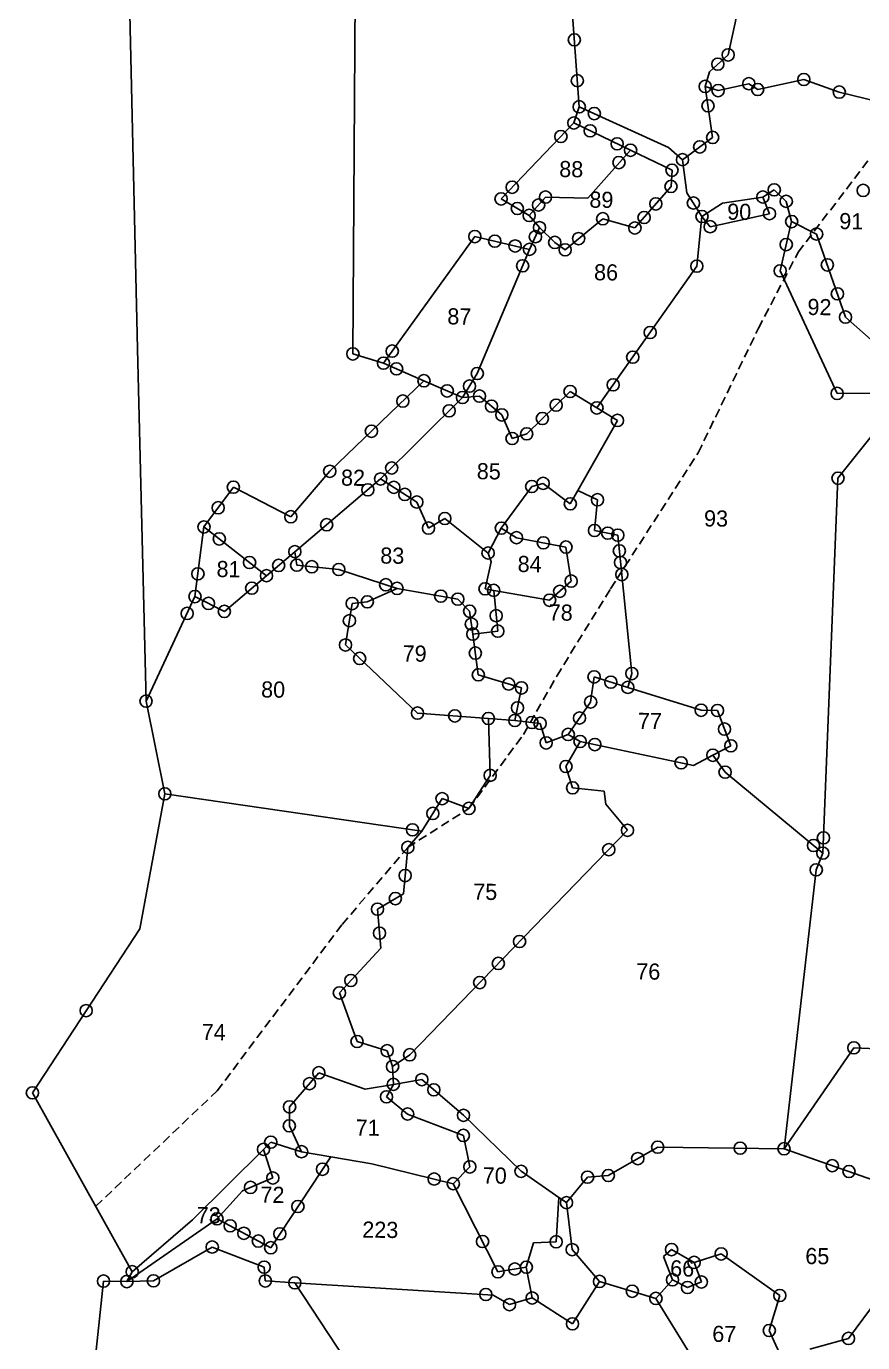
# Model space of a CAD drawing. Header units: metres. Extents: x 288131 to 289837, y 2081162 to 2084367.
# Drawn here: x 288181 to 288654, y 2081774 to 2082518 of the extents above; entities that cross this region are included whole.
import ezdxf
from ezdxf.enums import TextEntityAlignment as Align

# ---------------------------------------------------------------- set-up
doc = ezdxf.new("R2010")
doc.units = ezdxf.units.M
doc.header["$LTSCALE"] = 10
doc.header["$MEASUREMENT"] = 0
doc.linetypes.add('DASHED', pattern=[0.75, 0.5, -0.25])
for name, color, linetype in [('LINE_FOOTPATH', 1, 'DASHED'), ('POLY_PARCEL', 6, 'Continuous'), ('TEXT_PARCEL', 7, 'Continuous'), ('V_BOUND_LINE', 7, 'Continuous')]:
    doc.layers.add(name, color=color, linetype=linetype)
doc.styles.add('TEXT_MAP', font='')
doc.styles.get('TEXT_MAP').set_extended_font_data('Kruti Dev 050')

msp = doc.modelspace()

# ---------------------------------------------------------------- linework, layer by layer
for centre in [(288491.17, 2082510.82), (288578.18, 2082502.31), (288572.32, 2082497.09), (288492.86, 2082487.75), (288565.16, 2082484.52), (288589.87, 2082486.05), (288594.86, 2082482.79), (288620.99, 2082488.42), (288572.45, 2082482.14), (288641.03, 2082481.32), (288493.94, 2082473.02), (288502.46, 2082469.14), (288566.77, 2082473.56), (288490.94, 2082463.83), (288483.58, 2082456.17), (288500.12, 2082459.41), (288569.39, 2082455.68), (288515.36, 2082452.07), (288522.97, 2082448.41), (288562.1, 2082450.3), (288516.4, 2082441.43), (288552.32, 2082443.09), (288546.41, 2082437.12), (288456.05, 2082427.49), (288545.84, 2082427.99), (288604.24, 2082426.01), (288654.54, 2082425.73), (288449.73, 2082420.91), (288458.93, 2082415.51), (288470.96, 2082417.46), (288474.84, 2082421.93), (288537.24, 2082418.07), (288558.51, 2082418.57), (288597.79, 2082421.98), (288611.02, 2082419.53), (288465.63, 2082411.58), (288507.21, 2082409.71), (288530.59, 2082410.4), (288563.36, 2082410.96), (288601.52, 2082412.56), (288614.08, 2082408.07), (288471.49, 2082404.66), (288525.44, 2082404.47), (288568.05, 2082405.19), (288628.17, 2082401.05), (288434.85, 2082399.61), (288446.13, 2082396.98), (288457.64, 2082394.3), (288469.14, 2082399.54), (288480.08, 2082396.33), (288493.59, 2082398.45), (288611.04, 2082395.07), (288465.85, 2082392.39), (288485.97, 2082392.15), (288461.92, 2082383.06), (288560.47, 2082382.89), (288607.56, 2082380.25), (288634.27, 2082383.58), (288639.96, 2082367.24), (288644.54, 2082354.1), (288534.02, 2082345.39), (288388.18, 2082334.88), (288365.92, 2082333.27), (288383.23, 2082328.03), (288524.18, 2082331.44), (288390.63, 2082324.82), (288436.28, 2082322.23), (288406.11, 2082318.09), (288419.28, 2082312.36), (288431.88, 2082315.09), (288488.74, 2082312.01), (288513.16, 2082315.81), (288394.17, 2082306.62), (288427.89, 2082308.62), (288437.5, 2082309.42), (288480.86, 2082304.32), (288639.79, 2082310.94), (288420.33, 2082301.11), (288444.3, 2082303.7), (288450.17, 2082298.76), (288473.08, 2082296.72), (288503.94, 2082302.74), (288376.39, 2082289.54), (288515.52, 2082295.69), (288455.96, 2082285.44), (288464.22, 2082288.08), (288352.81, 2082266.91), (288387.85, 2082268.78), (288381.61, 2082262.57), (288473.49, 2082260.09), (288640.28, 2082262.97), (288298.31, 2082257.97), (288374.4, 2082256.46), (288389.03, 2082257.83), (288395.26, 2082253.85), (288467.06, 2082258.34), (288289.71, 2082246.31), (288402.03, 2082249.53), (288488.89, 2082248.48), (288504.24, 2082250.83), (288330.82, 2082241.23), (288417.92, 2082240.2), (288281.69, 2082235.43), (288351.07, 2082236.7), (288408.71, 2082234.82), (288449.86, 2082234.78), (288458.41, 2082229.38), (288502.61, 2082233.44), (288510.05, 2082231.94), (288515.73, 2082230.79), (288290.36, 2082228.68), (288473.64, 2082226.49), (288486.44, 2082224.07), (288516.63, 2082221.9), (288307.48, 2082215.35), (288333.08, 2082221.46), (288442.38, 2082220.71), (288517.3, 2082215.32), (288278.27, 2082208.97), (288317.06, 2082207.89), (288323.92, 2082213.7), (288334.16, 2082213.81), (288342.64, 2082212.95), (288357.95, 2082211.4), (288517.99, 2082208.51), (288308.69, 2082200.8), (288384.49, 2082202.77), (288390.88, 2082200.7), (288440.65, 2082200.46), (288445.54, 2082199.59), (288489.4, 2082204.84), (288276.59, 2082196.05), (288284.2, 2082192.22), (288365.54, 2082192.12), (288374.08, 2082193.08), (288415.61, 2082196.31), (288425.29, 2082194.6), (288477.19, 2082193.98), (288482.89, 2082199.05), (288272.15, 2082186.57), (288293.2, 2082187.68), (288431.96, 2082187.77), (288446.96, 2082185.27), (288363.95, 2082182.45), (288432.95, 2082180.56), (288433.72, 2082174.87), (288447.83, 2082176.56), (288361.7, 2082168.72), (288435.18, 2082164.15), (288369.75, 2082161.11), (288436.86, 2082151.83), (288502.33, 2082150.66), (288511.83, 2082147.72), (288523.68, 2082152.53), (288454.03, 2082146.63), (288461.31, 2082144.43), (288521.45, 2082144.74), (288248.92, 2082136.99), (288458.99, 2082133.13), (288500.38, 2082136.47), (288402.48, 2082130.21), (288423.52, 2082128.6), (288442.54, 2082127.14), (288457.53, 2082126), (288494.12, 2082127.42), (288562.89, 2082131.81), (288572.13, 2082131.7), (288467.2, 2082124.9), (288471.79, 2082124.38), (288487.72, 2082118.15), (288576.13, 2082121.15), (288475.21, 2082113.32), (288494.42, 2082114.16), (288502.79, 2082112.39), (288579.71, 2082111.71), (288569.56, 2082106.36), (288486.43, 2082100.04), (288551.53, 2082102.09), (288576.42, 2082096.79), (288443.52, 2082094.99), (288490.2, 2082087.92), (288259.54, 2082084.55), (288416.34, 2082081.82), (288411.14, 2082073.48), (288431.56, 2082076.3), (288399.66, 2082064.2), (288521.23, 2082063.92), (288632.04, 2082059.67), (288396.96, 2082054.3), (288510.61, 2082052.99), (288626.45, 2082055.34), (288631.69, 2082051), (288395.46, 2082038.31), (288628, 2082041.57), (288389.94, 2082025.33), (288379.83, 2082019.33), (288380.98, 2082005.75), (288460.2, 2082001.06), (288448.17, 2081988.67), (288364.78, 2081979), (288437.64, 2081977.83), (288358.28, 2081971.98), (288215.09, 2081961.97), (288368.26, 2081944.51), (288385.27, 2081939.33), (288649.27, 2081940.91), (288398.04, 2081937.04), (288346.68, 2081926.87), (288388.36, 2081930.41), (288341.38, 2081920.68), (288388.79, 2081920.3), (288404.94, 2081922.97), (288411.68, 2081917.2), (288184.65, 2081915.51), (288384.91, 2081913.26), (288330.1, 2081907.53), (288396.88, 2081903.53), (288428.51, 2081902.79), (288329.97, 2081896.87), (288319.45, 2081887.62), (288428.38, 2081891.42), (288315.34, 2081883.55), (288336.9, 2081882.22), (288538.31, 2081884.77), (288585.02, 2081884.21), (288609.76, 2081883.91), (288348.75, 2081872.3), (288432.07, 2081873.61), (288527.03, 2081878.3), (288637.08, 2081874.32), (288320.63, 2081867.36), (288411.86, 2081866.77), (288461.01, 2081871.13), (288498.65, 2081867.84), (288510.39, 2081868.76), (288646.51, 2081871.01), (288308.06, 2081862.04), (288422.72, 2081864.13), (288334.82, 2081851.22), (288486.74, 2081853.41), (288289.06, 2081844.28), (288296.49, 2081840.29), (288304.28, 2081836.09), (288324.62, 2081835.77), (288286.38, 2081828.33), (288312.44, 2081831.7), (288319.44, 2081827.93), (288439.28, 2081831.46), (288480.88, 2081831.32), (288490, 2081826.85), (288546.17, 2081826.88), (288574.22, 2081824.41), (288241.13, 2081814.34), (288315.75, 2081816.96), (288447.97, 2081814.31), (288457.48, 2081815.88), (288464, 2081816.96), (288558.88, 2081819.62), (288224.87, 2081809.07), (288238.1, 2081808.78), (288253.09, 2081809.19), (288316.37, 2081809.14), (288333.11, 2081808.11), (288505.43, 2081808.9), (288546.68, 2081809.82), (288555.16, 2081805.46), (288563.01, 2081808.56), (288441.14, 2081801.45), (288467.34, 2081799.51), (288523.94, 2081803.31), (288537.31, 2081799.28), (288607.36, 2081800.92), (288454.5, 2081795.76), (288490.1, 2081784.93), (288601.43, 2081781.1), (288646.17, 2081776.65)]:
    msp.add_circle(centre, 3.45)
at = {"layer": 'LINE_FOOTPATH'}
for p, q in [((288617.76, 2082390.73), (288657.79, 2082443.19)), ((288595.3, 2082347.81), (288617.76, 2082390.73)), ((288561.19, 2082277.35), (288595.3, 2082347.81)), ((288511.68, 2082200.5), (288561.19, 2082277.35)), ((288481.2, 2082151.14), (288511.68, 2082200.5)), ((288462.42, 2082118.11), (288481.2, 2082151.14)), ((288431.56, 2082076.3), (288462.42, 2082118.11)), ((288396.96, 2082054.3), (288431.56, 2082076.3)), ((288359.82, 2082010.66), (288396.96, 2082054.3)), ((288289.09, 2081916.57), (288359.82, 2082010.66)), ((288220.47, 2081851.34), (288289.09, 2081916.57))]:
    msp.add_line(p, q, dxfattribs=at)
at = {"layer": 'POLY_PARCEL'}
for p, q in [((288578.18, 2082502.31), (288623.68, 2082711.98)), ((288368.17, 2082672.7), (288365.92, 2082333.27)), ((288493.94, 2082473.02), (288485.69, 2082585.53)), ((288567.55, 2082492.84), (288578.18, 2082502.31)), ((288565.16, 2082484.52), (288567.55, 2082492.84)), ((288589.87, 2082486.05), (288572.45, 2082482.14)), ((288594.86, 2082482.79), (288589.87, 2082486.05)), ((288620.99, 2082488.42), (288594.86, 2082482.79)), ((288641.03, 2082481.32), (288620.99, 2082488.42)), ((288572.45, 2082482.14), (288565.16, 2082484.52)), ((288565.16, 2082484.52), (288569.39, 2082455.68)), ((288686.73, 2082470.1), (288641.03, 2082481.32)), ((288490.94, 2082463.83), (288493.94, 2082473.02)), ((288544.42, 2082450.02), (288493.94, 2082473.02)), ((288449.73, 2082420.91), (288490.94, 2082463.83)), ((288490.94, 2082463.83), (288522.97, 2082448.41)), ((288552.32, 2082443.09), (288544.42, 2082450.02)), ((288569.39, 2082455.68), (288552.32, 2082443.09)), ((288498.87, 2082421.39), (288522.97, 2082448.41)), ((288522.97, 2082448.41), (288546.41, 2082437.12)), ((288552.32, 2082443.09), (288554.84, 2082424.32)), ((288546.41, 2082437.12), (288545.84, 2082427.99)), ((288545.84, 2082427.99), (288525.44, 2082404.47)), ((288465.63, 2082411.58), (288449.73, 2082420.91)), ((288465.63, 2082411.58), (288474.84, 2082421.93)), ((288474.84, 2082421.93), (288498.87, 2082421.39)), ((288554.84, 2082424.32), (288563.36, 2082410.96)), ((288574.89, 2082418.59), (288597.79, 2082421.98)), ((288597.79, 2082421.98), (288604.24, 2082426.01)), ((288601.52, 2082412.56), (288597.79, 2082421.98)), ((288604.24, 2082426.01), (288611.02, 2082419.53)), ((288611.02, 2082419.53), (288614.08, 2082408.07)), ((288471.49, 2082404.66), (288465.63, 2082411.58)), ((288563.36, 2082410.96), (288574.89, 2082418.59)), ((288568.05, 2082405.19), (288601.52, 2082412.56)), ((288465.85, 2082392.39), (288471.49, 2082404.66)), ((288480.08, 2082396.33), (288471.49, 2082404.66)), ((288507.21, 2082409.71), (288485.97, 2082392.15)), ((288525.44, 2082404.47), (288507.21, 2082409.71)), ((288560.47, 2082382.89), (288563.36, 2082410.96)), ((288563.36, 2082410.96), (288568.05, 2082405.19)), ((288614.08, 2082408.07), (288607.56, 2082380.25)), ((288614.08, 2082408.07), (288628.17, 2082401.05)), ((288383.23, 2082328.03), (288434.85, 2082399.61)), ((288434.85, 2082399.61), (288465.85, 2082392.39)), ((288628.17, 2082401.05), (288644.54, 2082354.1)), ((288436.28, 2082322.23), (288465.85, 2082392.39)), ((288485.97, 2082392.15), (288480.08, 2082396.33)), ((288503.94, 2082302.74), (288560.47, 2082382.89)), ((288607.56, 2082380.25), (288639.79, 2082310.94)), ((288644.54, 2082354.1), (288662.18, 2082338.35)), ((288365.92, 2082333.27), (288383.23, 2082328.03)), ((288383.23, 2082328.03), (288406.11, 2082318.09)), ((288427.89, 2082308.62), (288436.28, 2082322.23)), ((288352.81, 2082266.91), (288406.11, 2082318.09)), ((288406.11, 2082318.09), (288427.89, 2082308.62)), ((288381.61, 2082262.57), (288427.89, 2082308.62)), ((288427.89, 2082308.62), (288437.5, 2082309.42)), ((288437.5, 2082309.42), (288450.17, 2082298.76)), ((288464.22, 2082288.08), (288488.74, 2082312.01)), ((288488.74, 2082312.01), (288503.94, 2082302.74)), ((288639.79, 2082310.94), (288678.52, 2082311.06)), ((288678.52, 2082311.06), (288640.28, 2082262.97)), ((288503.94, 2082302.74), (288515.52, 2082295.69)), ((288450.17, 2082298.76), (288455.96, 2082285.44)), ((288515.52, 2082295.69), (288493.14, 2082256.01)), ((288455.96, 2082285.44), (288464.22, 2082288.08)), ((288330.82, 2082241.23), (288352.81, 2082266.91)), ((288381.61, 2082262.57), (288333.08, 2082221.46)), ((288402.03, 2082249.53), (288381.61, 2082262.57)), ((288640.28, 2082262.97), (288631.69, 2082051)), ((288281.69, 2082235.43), (288298.31, 2082257.97)), ((288298.31, 2082257.97), (288330.82, 2082241.23)), ((288467.06, 2082258.34), (288449.86, 2082234.78)), ((288473.49, 2082260.09), (288467.06, 2082258.34)), ((288488.89, 2082248.48), (288473.49, 2082260.09)), ((288493.14, 2082256.01), (288488.89, 2082248.48)), ((288493.14, 2082256.01), (288504.24, 2082250.83)), ((288408.71, 2082234.82), (288402.03, 2082249.53)), ((288504.24, 2082250.83), (288502.61, 2082233.44)), ((288417.92, 2082240.2), (288408.71, 2082234.82)), ((288442.38, 2082220.71), (288417.92, 2082240.2)), ((288276.59, 2082196.05), (288281.69, 2082235.43)), ((288281.69, 2082235.43), (288317.06, 2082207.89)), ((288449.86, 2082234.78), (288442.38, 2082220.71)), ((288458.41, 2082229.38), (288449.86, 2082234.78)), ((288502.61, 2082233.44), (288515.73, 2082230.79)), ((288486.44, 2082224.07), (288458.41, 2082229.38)), ((288515.73, 2082230.79), (288523.68, 2082152.53)), ((288333.08, 2082221.46), (288317.06, 2082207.89)), ((288333.08, 2082221.46), (288334.16, 2082213.81)), ((288442.38, 2082220.71), (288444.03, 2082215.69)), ((288489.4, 2082204.84), (288486.44, 2082224.07)), ((288334.16, 2082213.81), (288357.95, 2082211.4)), ((288357.95, 2082211.4), (288390.88, 2082200.7)), ((288444.03, 2082215.69), (288440.65, 2082200.46)), ((288317.06, 2082207.89), (288293.2, 2082187.68)), ((288477.19, 2082193.98), (288489.4, 2082204.84)), ((288248.92, 2082136.99), (288276.59, 2082196.05)), ((288293.2, 2082187.68), (288276.59, 2082196.05)), ((288374.08, 2082193.08), (288390.88, 2082200.7)), ((288390.88, 2082200.7), (288425.29, 2082194.6)), ((288440.65, 2082200.46), (288445.54, 2082199.59)), ((288445.54, 2082199.59), (288477.19, 2082193.98)), ((288445.54, 2082199.59), (288447.83, 2082176.56)), ((288361.7, 2082168.72), (288365.54, 2082192.12)), ((288365.54, 2082192.12), (288374.08, 2082193.08)), ((288425.29, 2082194.6), (288431.96, 2082187.77)), ((288431.96, 2082187.77), (288433.72, 2082174.87)), ((288447.83, 2082176.56), (288433.72, 2082174.87)), ((288433.72, 2082174.87), (288436.86, 2082151.83)), ((288402.48, 2082130.21), (288361.7, 2082168.72)), ((288436.86, 2082151.83), (288461.31, 2082144.43)), ((288523.68, 2082152.53), (288521.45, 2082144.74)), ((288461.31, 2082144.43), (288457.53, 2082126)), ((288502.33, 2082150.66), (288500.38, 2082136.47)), ((288521.45, 2082144.74), (288502.33, 2082150.66)), ((288521.45, 2082144.74), (288562.89, 2082131.81)), ((288500.38, 2082136.47), (288487.72, 2082118.15)), ((288442.54, 2082127.14), (288402.48, 2082130.21)), ((288562.89, 2082131.81), (288572.13, 2082131.7)), ((288572.13, 2082131.7), (288579.71, 2082111.71)), ((288442.54, 2082127.14), (288443.52, 2082094.99)), ((288457.53, 2082126), (288442.54, 2082127.14)), ((288471.79, 2082124.38), (288457.53, 2082126)), ((288475.21, 2082113.32), (288471.79, 2082124.38)), ((288487.72, 2082118.15), (288475.21, 2082113.32)), ((288494.42, 2082114.16), (288486.43, 2082100.04)), ((288494.42, 2082114.16), (288487.72, 2082118.15)), ((288558.61, 2082100.6), (288494.42, 2082114.16)), ((288569.56, 2082106.36), (288558.61, 2082100.6)), ((288579.71, 2082111.71), (288569.56, 2082106.36)), ((288576.42, 2082096.79), (288569.56, 2082106.36)), ((288486.43, 2082100.04), (288490.2, 2082087.92)), ((288443.52, 2082094.99), (288431.56, 2082076.3)), ((288631.69, 2082051), (288576.42, 2082096.79)), ((288404.89, 2082063.45), (288259.54, 2082084.55)), ((288490.2, 2082087.92), (288507.99, 2082086.11)), ((288507.99, 2082086.11), (288508.96, 2082078.64)), ((288416.34, 2082081.82), (288404.89, 2082063.45)), ((288431.56, 2082076.3), (288416.34, 2082081.82)), ((288508.96, 2082078.64), (288521.23, 2082063.92)), ((288396.96, 2082054.3), (288404.89, 2082063.45)), ((288521.23, 2082063.92), (288398.04, 2081937.04)), ((288394.51, 2082028.04), (288396.96, 2082054.3)), ((288631.69, 2082051), (288628, 2082041.57)), ((288628, 2082041.57), (288609.76, 2081883.91)), ((288379.83, 2082019.33), (288394.51, 2082028.04)), ((288381.7, 2081997.28), (288379.83, 2082019.33)), ((288358.28, 2081971.98), (288381.7, 2081997.28)), ((288368.26, 2081944.51), (288358.28, 2081971.98)), ((288385.27, 2081939.33), (288368.26, 2081944.51)), ((288388.36, 2081930.41), (288385.27, 2081939.33)), ((288398.04, 2081937.04), (288388.36, 2081930.41)), ((288649.27, 2081940.91), (288609.76, 2081883.91)), ((288721.4, 2081937.92), (288649.27, 2081940.91)), ((288388.79, 2081920.3), (288388.36, 2081930.41)), ((288346.68, 2081926.87), (288330.1, 2081907.53)), ((288372.88, 2081917.67), (288346.68, 2081926.87)), ((288388.79, 2081920.3), (288372.88, 2081917.67)), ((288384.91, 2081913.26), (288388.79, 2081920.3)), ((288404.94, 2081922.97), (288388.79, 2081920.3)), ((288428.51, 2081902.79), (288404.94, 2081922.97)), ((288396.88, 2081903.53), (288384.91, 2081913.26)), ((288330.1, 2081907.53), (288329.97, 2081896.87)), ((288428.38, 2081891.42), (288396.88, 2081903.53)), ((288461.01, 2081871.13), (288428.51, 2081902.79)), ((288329.97, 2081896.87), (288336.9, 2081882.22)), ((288432.07, 2081873.61), (288428.38, 2081891.42)), ((288275.19, 2081843.74), (288315.34, 2081883.55)), ((288315.34, 2081883.55), (288319.45, 2081887.62)), ((288315.34, 2081883.55), (288320.63, 2081867.36)), ((288319.45, 2081887.62), (288336.9, 2081882.22)), ((288538.31, 2081884.77), (288510.39, 2081868.76)), ((288609.76, 2081883.91), (288538.31, 2081884.77)), ((288609.76, 2081883.91), (288673.91, 2081861.39)), ((288319.44, 2081827.93), (288353.41, 2081879.36)), ((288336.9, 2081882.22), (288353.41, 2081879.36)), ((288353.41, 2081879.36), (288376.64, 2081875.35)), ((288376.64, 2081875.35), (288422.72, 2081864.13)), ((288422.72, 2081864.13), (288432.07, 2081873.61)), ((288482.4, 2081856.4), (288461.01, 2081871.13)), ((288510.39, 2081868.76), (288498.65, 2081867.84)), ((288320.63, 2081867.36), (288303.47, 2081860.1)), ((288422.72, 2081864.13), (288447.97, 2081814.31)), ((288498.65, 2081867.84), (288486.74, 2081853.41)), ((288303.47, 2081860.1), (288289.06, 2081844.28)), ((288480.88, 2081831.32), (288482.4, 2081856.4)), ((288486.74, 2081853.41), (288482.4, 2081856.4)), ((288490, 2081826.85), (288486.74, 2081853.41)), ((288289.06, 2081844.28), (288238.1, 2081808.78)), ((288241.13, 2081814.34), (288275.19, 2081843.74)), ((288289.06, 2081844.28), (288319.44, 2081827.93)), ((288468.08, 2081830.77), (288480.88, 2081831.32)), ((288253.09, 2081809.19), (288286.38, 2081828.33)), ((288286.38, 2081828.33), (288315.75, 2081816.96)), ((288464, 2081816.96), (288468.08, 2081830.77)), ((288505.43, 2081808.9), (288490, 2081826.85)), ((288546.17, 2081826.88), (288541.5, 2081823.03)), ((288558.88, 2081819.62), (288546.17, 2081826.88)), ((288574.22, 2081824.41), (288558.88, 2081819.62)), ((288607.36, 2081800.92), (288574.22, 2081824.41)), ((288315.75, 2081816.96), (288316.37, 2081809.14)), ((288447.97, 2081814.31), (288464, 2081816.96)), ((288467.34, 2081799.51), (288464, 2081816.96)), ((288541.5, 2081823.03), (288546.68, 2081809.82)), ((288563.01, 2081808.56), (288558.88, 2081819.62)), ((288679.23, 2081821.13), (288646.17, 2081776.65)), ((288238.1, 2081808.78), (288253.09, 2081809.19)), ((288316.37, 2081809.14), (288333.11, 2081808.11)), ((288490.1, 2081784.93), (288505.43, 2081808.9)), ((288537.31, 2081799.28), (288505.43, 2081808.9)), ((288546.68, 2081809.82), (288537.31, 2081799.28)), ((288546.68, 2081809.82), (288555.16, 2081805.46)), ((288555.16, 2081805.46), (288563.01, 2081808.56)), ((288517.19, 2081527.78), (288333.11, 2081808.11)), ((288333.11, 2081808.11), (288445.32, 2081801.2)), ((288445.32, 2081801.2), (288454.5, 2081795.76)), ((288454.5, 2081795.76), (288467.34, 2081799.51)), ((288467.34, 2081799.51), (288490.1, 2081784.93)), ((288537.31, 2081799.28), (288578, 2081733.42)), ((288601.43, 2081781.1), (288607.36, 2081800.92)), ((288610.09, 2081762.16), (288601.43, 2081781.1)), ((288646.17, 2081776.65), (288624.41, 2081770.52))]:
    msp.add_line(p, q, dxfattribs=at)
at = {"layer": 'V_BOUND_LINE'}
for p, q in [((288244.03, 2082336.16), (288239.77, 2082525.63)), ((288248.92, 2082136.99), (288244.03, 2082336.16)), ((288259.54, 2082084.55), (288248.92, 2082136.99)), ((288245.43, 2082008.28), (288259.54, 2082084.55)), ((288184.65, 2081915.51), (288245.43, 2082008.28)), ((288241.13, 2081814.34), (288184.65, 2081915.51)), ((288220.77, 2081769.92), (288224.87, 2081809.07)), ((288224.87, 2081809.07), (288238.1, 2081808.78)), ((288238.1, 2081808.78), (288241.13, 2081814.34))]:
    msp.add_line(p, q, dxfattribs=at)

# ---------------------------------------------------------------- texts
at = {"layer": 'TEXT_PARCEL', "style": 'TEXT_MAP'}
for s, p in [('88', (288489.41, 2082437.74)), ('89', (288506.48, 2082420.43)), ('90', (288584.43, 2082413.62)), ('91', (288647.81, 2082408.33)), ('86', (288509.11, 2082379.41)), ('92', (288629.81, 2082359.77)), ('87', (288426.12, 2082354.47)), ('85', (288442.79, 2082266.92)), ('82', (288366, 2082263.28)), ('93', (288571.32, 2082240.24)), ('83', (288388.19, 2082219.23)), ('84', (288465.89, 2082214.48)), ('81', (288295.59, 2082211.61)), ('78', (288483.48, 2082187.06)), ('79', (288400.84, 2082163.86)), ('80', (288320.81, 2082143.52)), ('77', (288533.94, 2082125.74)), ('75', (288440.77, 2082029.09)), ('76', (288532.99, 2081984.1)), ('74', (288287.22, 2081949.85)), ('71', (288374.26, 2081895.82)), ('70', (288446.15, 2081868.74)), ('72', (288320.42, 2081857.95)), ('73', (288284.35, 2081846.31)), ('223', (288381.42, 2081838.09)), ('65', (288628.6, 2081823.2)), ('66', (288552.16, 2081816.22)), ('67', (288575.98, 2081779.2))]:
    msp.add_text(s, height=9.125, rotation=359.31229, dxfattribs=at).set_placement(p, align=Align.MIDDLE)

doc.saveas('drawing.dxf')
